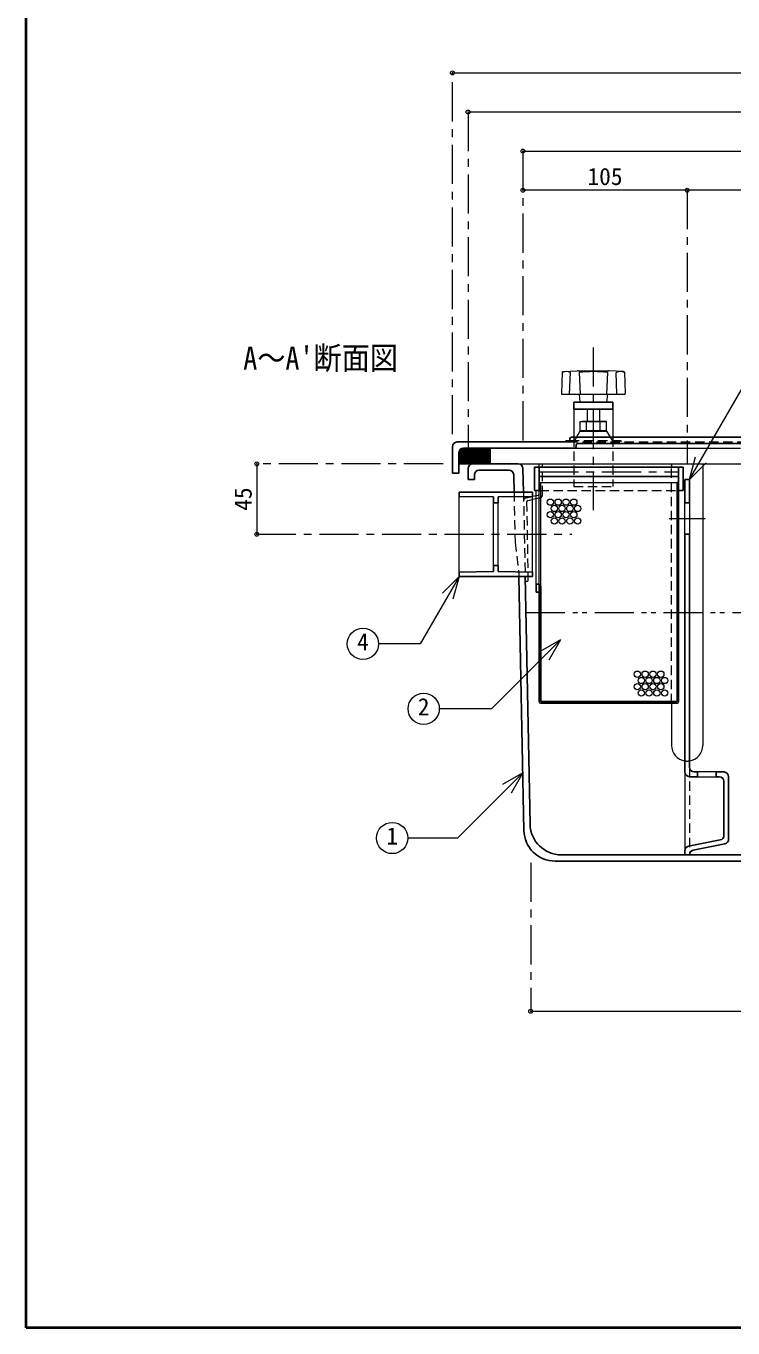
# Model space of a CAD drawing. Units: millimetres at full size, sheet at 1:5. Extents: x -1040 to 985, y -707 to 698.
# Drawn here: x -1040 to -588, y -707 to 125 of the extents above; entities that cross this region are included whole.
import ezdxf
from ezdxf.enums import TextEntityAlignment as Align

# ---------------------------------------------------------------- set-up
doc = ezdxf.new("R2010")
doc.units = ezdxf.units.MM
doc.header["$LTSCALE"] = 5
doc.header["$PDMODE"] = 32
doc.header["$PDSIZE"] = 2.5
for name, pattern in [('CHAIN1', [8, 5, -1, 1, -1]), ('DASHED1', [1.8, 1.2, -0.6]), ('DOUBLE_CHAIN1', [8.8, 5, -1, 0.6, -0.6, 0.6, -1])]:
    doc.linetypes.add(name, pattern=pattern)
doc.layers.add('0-0____1', color=7, linetype='Continuous', lineweight=18)
doc.styles.add('ＭＳ ゴシック', font='')
doc.styles.get('ＭＳ ゴシック').set_extended_font_data('MS Gothic')

msp = doc.modelspace()

# ---------------------------------------------------------------- linework, layer by layer
at = {"layer": '0-0____1', "color": 1, "lineweight": 40}
for p, q in [((-1039.973, -707.491), (-1039.973, 697.509)), ((985.027, -707.491), (-1039.973, -707.491))]:
    msp.add_line(p, q, dxfattribs=at)
at = {"layer": '0-0____1', "color": 4, "linetype": 'CHAIN1', "lineweight": 9}
for p, q in [((-767.473, -135.991), (-767.473, 95.009)), ((-757.473, 70.009), (-757.473, -144.991)), ((-722.473, 45.009), (-722.473, -144.991)), ((-617.473, 20.009), (-617.473, -154.991)), ((-677.473, -80.491), (-677.473, -184.491)), ((-773.473, -154.991), (-892.473, -154.991)), ((-711.972, -159.991), (-622.972, -159.991)), ((-628.973, -189.991), (-605.973, -189.991)), ((-892.473, -199.991), (-691.272, -199.991)), ((-717.473, -409.991), (-717.473, -504.991))]:
    msp.add_line(p, q, dxfattribs=at)
at = {"layer": '0-0____1', "color": 4, "lineweight": 9}
for p, q in [((-767.473, 95.009), (-277.473, 95.009)), ((-287.473, 70.009), (-757.473, 70.009)), ((-722.473, 45.009), (-322.473, 45.009)), ((-617.473, 20.009), (-722.473, 20.009)), ((-427.473, 20.009), (-617.473, 20.009)), ((-689.973, -119.991), (-689.973, -137.991)), ((-681.473, -119.991), (-681.473, -127.591)), ((-673.473, -119.991), (-673.473, -127.591)), ((-664.973, -119.991), (-664.973, -137.991)), ((-685.873, -133.591), (-685.873, -127.991)), ((-685.873, -127.991), (-669.073, -127.991)), ((-684.673, -127.591), (-670.273, -127.591)), ((-681.873, -133.591), (-681.873, -127.991)), ((-673.073, -127.991), (-670.273, -127.591)), ((-673.073, -133.591), (-673.073, -127.991)), ((-669.073, -127.991), (-670.273, -127.591)), ((-669.073, -133.591), (-669.073, -127.991)), ((-685.973, -133.991), (-688.306, -137.991)), ((-685.973, -133.991), (-668.973, -133.991)), ((-685.873, -133.591), (-669.073, -133.591)), ((-673.073, -133.591), (-670.273, -133.991)), ((-669.073, -133.591), (-670.273, -133.991)), ((-668.973, -133.991), (-666.64, -137.991)), ((-763.473, -154.654), (-753.81, -144.991)), ((-763.473, -153.947), (-754.517, -144.991)), ((-763.473, -153.24), (-755.225, -144.991)), ((-763.473, -152.533), (-755.932, -144.991)), ((-763.473, -151.826), (-756.639, -144.991)), ((-763.473, -151.119), (-757.346, -144.991)), ((-763.473, -150.411), (-758.053, -144.991)), ((-763.473, -149.704), (-758.76, -144.991)), ((-763.473, -148.997), (-759.467, -144.991)), ((-763.473, -148.29), (-760.174, -144.991)), ((-763.44, -147.55), (-760.914, -145.024)), ((-763.103, -154.991), (-753.103, -144.991)), ((-763.046, -146.449), (-762.015, -145.418)), ((-762.396, -154.991), (-752.396, -144.991)), ((-761.689, -154.991), (-751.689, -144.991)), ((-760.982, -154.991), (-750.982, -144.991)), ((-760.275, -154.991), (-750.275, -144.991)), ((-759.568, -154.991), (-749.568, -144.991)), ((-758.861, -154.991), (-748.861, -144.991)), ((-758.153, -154.991), (-748.153, -144.991)), ((-757.446, -154.991), (-747.446, -144.991)), ((-756.739, -154.991), (-746.739, -144.991)), ((-756.032, -154.991), (-746.032, -144.991)), ((-755.325, -154.991), (-745.325, -144.991)), ((-754.618, -154.991), (-744.618, -144.991)), ((-753.911, -154.991), (-743.911, -144.991)), ((-753.204, -154.991), (-743.473, -145.261)), ((-752.497, -154.991), (-743.473, -145.968)), ((-751.79, -154.991), (-743.473, -146.675)), ((-751.082, -154.991), (-743.473, -147.382)), ((-750.375, -154.991), (-743.473, -148.089)), ((-749.668, -154.991), (-743.473, -148.796)), ((-748.961, -154.991), (-743.473, -149.503)), ((-892.473, -154.991), (-892.473, -199.991)), ((-748.254, -154.991), (-743.473, -150.21)), ((-747.547, -154.991), (-743.473, -150.918)), ((-746.84, -154.991), (-743.473, -151.625)), ((-746.133, -154.991), (-743.473, -152.332)), ((-745.426, -154.991), (-743.473, -153.039)), ((-744.718, -154.991), (-743.473, -153.746)), ((-744.011, -154.991), (-743.473, -154.453)), ((-725.414, -154.991), (-711.972, -154.991)), ((-709.972, -154.991), (-319.532, -154.991)), ((-627.473, -154.991), (-627.473, -156.991)), ((-607.473, -154.991), (-607.473, -334.991)), ((-710.972, -166.991), (-623.972, -166.991)), ((-627.473, -307.991), (-627.473, -334.991)), ((-618.973, -351.991), (-618.973, -402.451)), ((-717.473, -504.991), (-327.473, -504.991))]:
    msp.add_line(p, q, dxfattribs=at)
at = {"layer": '0-0____1'}
for p, q in [((-615.973, -164.991), (-573.004, -90.567)), ((-697.34, -96.426), (-697.824, -109.974)), ((-696.865, -95.944), (-687.714, -95.503)), ((-692.596, -110.491), (-692.096, -96.491)), ((-687.232, -95.491), (-667.714, -95.491)), ((-686.462, -96.491), (-685.962, -110.491)), ((-668.484, -96.491), (-668.984, -110.491)), ((-658.081, -95.944), (-667.232, -95.503)), ((-662.35, -110.491), (-662.85, -96.491)), ((-657.606, -96.426), (-657.122, -109.974)), ((-697.325, -110.491), (-657.621, -110.491)), ((-686.473, -110.491), (-685.973, -115.491)), ((-668.473, -110.491), (-668.973, -115.491)), ((-694.973, -139.991), (-694.973, -140.991)), ((-694.973, -139.991), (-692.473, -139.991)), ((-689.473, -144.991), (-583.499, -144.991)), ((-711.972, -154.991), (-709.972, -154.991)), ((-711.972, -156.991), (-711.972, -154.991)), ((-709.972, -156.991), (-709.972, -154.991)), ((-615.973, -164.991), (-612.091, -150.502)), ((-615.973, -164.991), (-605.366, -154.385)), ((-713.972, -231.991), (-713.972, -171.991)), ((-711.972, -166.991), (-710.972, -166.991)), ((-711.972, -231.991), (-711.972, -171.991)), ((-710.972, -232.991), (-710.972, -166.991)), ((-763.272, -224.141), (-763.272, -175.841)), ((-741.272, -219.991), (-741.272, -179.991)), ((-738.272, -219.991), (-738.272, -179.991)), ((-712.775, -175.119), (-716.272, -175.821)), ((-716.272, -224.141), (-716.272, -175.841)), ((-711.972, -176.998), (-716.272, -177.861)), ((-618.973, -199.991), (-618.973, -179.991)), ((-615.973, -179.991), (-615.973, -199.991)), ((-763.272, -226.991), (-773.878, -237.598)), ((-763.272, -226.991), (-767.154, -241.48)), ((-720.973, -229.991), (-719.223, -229.991)), ((-719.273, -226.991), (-719.223, -229.991)), ((-698.472, -267.491), (-711.462, -274.991)), ((-698.472, -267.491), (-705.972, -280.482)), ((-722.524, -352.491), (-735.514, -359.991)), ((-722.524, -352.491), (-730.024, -365.482)), ((-598.973, -351.991), (-610.973, -351.991)), ((-610.973, -354.991), (-598.973, -354.991))]:
    msp.add_line(p, q, dxfattribs=at)
at = {"layer": '0-0____1', "color": 5, "lineweight": 25}
for p, q in [((-689.973, -115.491), (-689.973, -119.991)), ((-689.973, -115.491), (-664.973, -115.491)), ((-664.973, -115.491), (-664.973, -119.991)), ((-689.973, -119.991), (-664.973, -119.991)), ((-764.473, -140.991), (-693.473, -140.991)), ((-692.473, -138.991), (-692.473, -139.991)), ((-691.473, -137.991), (-581.973, -137.991)), ((-767.473, -143.991), (-767.473, -160.991)), ((-763.473, -147.991), (-763.473, -160.991)), ((-760.473, -144.991), (-689.473, -144.991)), ((-743.473, -144.991), (-743.473, -154.991)), ((-688.473, -142.991), (-688.473, -143.991)), ((-687.473, -141.991), (-581.723, -141.991)), ((-725.414, -154.991), (-763.473, -154.991)), ((-757.473, -157.991), (-757.473, -164.991)), ((-722.414, -157.931), (-722.113, -172.991)), ((-714.972, -156.991), (-714.972, -171.991)), ((-714.972, -156.991), (-619.972, -156.991)), ((-711.972, -171.991), (-711.972, -156.991)), ((-622.972, -306.991), (-622.972, -156.991)), ((-619.972, -156.991), (-619.972, -171.991)), ((-767.473, -160.991), (-763.473, -160.991)), ((-753.473, -164.991), (-757.473, -164.991)), ((-753.473, -161.991), (-753.473, -164.991)), ((-731.335, -158.991), (-750.473, -158.991)), ((-728.335, -161.931), (-728.114, -172.991)), ((-711.972, -162.991), (-622.972, -162.991)), ((-618.973, -164.991), (-615.973, -164.991)), ((-618.973, -179.991), (-618.973, -164.991)), ((-615.973, -179.991), (-615.973, -164.991)), ((-763.272, -172.991), (-716.272, -172.991)), ((-763.272, -175.841), (-763.272, -172.991)), ((-716.272, -175.841), (-716.272, -172.991)), ((-714.972, -171.991), (-711.972, -171.991)), ((-623.972, -166.991), (-622.972, -166.991)), ((-623.972, -306.491), (-623.972, -166.991)), ((-622.972, -171.991), (-619.972, -171.991)), ((-741.272, -176.091), (-763.272, -175.841)), ((-741.272, -176.091), (-741.272, -179.991)), ((-741.272, -179.991), (-738.272, -179.991)), ((-716.272, -175.841), (-738.272, -176.091)), ((-738.272, -176.091), (-738.272, -179.991)), ((-618.973, -179.991), (-615.973, -179.991)), ((-618.973, -351.991), (-618.973, -199.991)), ((-618.973, -199.991), (-615.973, -199.991)), ((-615.973, -348.991), (-615.973, -199.991)), ((-741.272, -223.891), (-763.272, -224.141)), ((-763.272, -226.991), (-763.272, -224.141)), ((-741.272, -219.991), (-738.272, -219.991)), ((-741.272, -219.991), (-741.272, -223.891)), ((-738.272, -219.991), (-738.272, -223.891)), ((-763.272, -226.991), (-716.272, -226.991)), ((-725.034, -226.991), (-721.786, -389.391)), ((-717.865, -385.391), (-721.033, -226.991)), ((-713.972, -236.991), (-713.972, -231.991)), ((-713.972, -231.991), (-711.972, -231.991)), ((-711.972, -306.991), (-711.972, -231.991)), ((-711.972, -232.991), (-710.972, -232.991)), ((-710.972, -306.491), (-710.972, -232.991)), ((-713.972, -236.991), (-711.972, -236.991)), ((-623.972, -307.991), (-710.972, -307.991)), ((-624.472, -306.991), (-710.472, -306.991)), ((-615.973, -354.991), (-610.973, -354.991)), ((-612.973, -351.991), (-610.973, -351.991)), ((-610.973, -351.991), (-610.973, -354.991)), ((-593.973, -351.991), (-598.973, -351.991)), ((-598.973, -351.991), (-598.973, -354.991)), ((-596.973, -354.991), (-598.973, -354.991)), ((-590.973, -394.991), (-590.973, -354.991)), ((-593.973, -392.532), (-593.973, -357.991)), ((-616.561, -399.509), (-596.385, -395.474)), ((-613.561, -401.968), (-593.385, -397.933)), ((-347.077, -404.991), (-697.869, -404.991)), ((-618.973, -402.451), (-618.973, -404.991)), ((-615.973, -404.91), (-615.973, -404.991)), ((-343.156, -408.991), (-701.79, -408.991))]:
    msp.add_line(p, q, dxfattribs=at)
at = {"layer": '0-0____1', "linetype": 'DASHED1'}
msp.add_line((-693.473, -140.991), (-581.973, -140.991), dxfattribs=at)
at = {"layer": '0-0____1', "color": 4, "linetype": 'DASHED1', "lineweight": 9}
for p, q in [((-688.306, -137.991), (-689.473, -139.991)), ((-666.64, -137.991), (-665.473, -139.991)), ((-664.973, -137.991), (-664.973, -169.491)), ((-709.972, -174.958), (-709.972, -156.991)), ((-627.473, -307.991), (-627.473, -156.991)), ((-728.114, -172.991), (-727.474, -204.991)), ((-722.113, -172.991), (-721.033, -226.991)), ((-711.972, -171.991), (-622.972, -171.991)), ((-720.394, -176.648), (-716.272, -175.821)), ((-720.065, -179.458), (-719.273, -226.991)), ((-719.262, -178.461), (-716.272, -177.861)), ((-711.578, -176.919), (-711.972, -176.998)), ((-615.973, -348.991), (-615.973, -404.91))]:
    msp.add_line(p, q, dxfattribs=at)
at = {"layer": '0-0____1', "color": 4, "linetype": 'DOUBLE_CHAIN1', "lineweight": 9}
msp.add_line((-720.573, -249.991), (-423.381, -249.991), dxfattribs=at)
at = {"layer": '0-0____1', "color": 4, "lineweight": 9}
for points in [[(-685.873, -127.991), (-684.673, -127.591), (-681.873, -127.991)], [(-681.873, -127.991), (-677.473, -127.591), (-673.073, -127.991)], [(-685.873, -133.591), (-684.673, -133.991), (-681.873, -133.591), (-677.473, -133.991), (-673.073, -133.591)]]:
    msp.add_lwpolyline(points, dxfattribs=at)
at = {"layer": '0-0____1', "color": 4, "linetype": 'DASHED1', "lineweight": 9}
for points in [[(-692.473, -139.991), (-659.973, -139.991), (-659.973, -140.991)], [(-689.973, -137.991), (-689.973, -169.491), (-664.973, -169.491)], [(-727.474, -204.991), (-725.074, -224.991), (-725.034, -226.991)]]:
    msp.add_lwpolyline(points, dxfattribs=at)
at = {"layer": '0-0____1', "color": 5, "lineweight": 25}
msp.add_lwpolyline([(-716.272, -226.991), (-716.272, -224.141), (-738.272, -223.891)], dxfattribs=at)
at = {"layer": '0-0____1'}
for points in [[(-763.272, -226.991), (-788.153, -270.088), (-814.676, -270.088)], [(-698.472, -267.491), (-742.545, -311.565), (-775.867, -311.565)], [(-722.524, -352.491), (-764.251, -394.219), (-795.983, -394.219)]]:
    msp.add_lwpolyline(points, dxfattribs=at)
at = {"layer": '0-0____1', "color": 4, "lineweight": 9}
for centre in [(-704.932, -179.49), (-702.432, -183.49), (-699.932, -179.49), (-697.432, -183.49), (-694.932, -179.49), (-692.432, -183.49), (-689.932, -179.49), (-687.432, -183.49), (-704.932, -187.49), (-702.432, -191.49), (-699.932, -187.49), (-697.432, -191.49), (-694.932, -187.49), (-692.432, -191.49), (-689.932, -187.49), (-687.432, -191.49), (-649.335, -289.47), (-644.335, -289.47), (-639.335, -289.47), (-634.335, -289.47), (-649.335, -297.47), (-646.835, -293.47), (-646.835, -301.47), (-644.335, -297.47), (-641.835, -293.47), (-641.835, -301.47), (-639.335, -297.47), (-636.835, -293.47), (-636.835, -301.47), (-634.335, -297.47), (-631.835, -293.47), (-631.835, -301.47)]:
    msp.add_circle(centre, 2, dxfattribs=at)
at = {"layer": '0-0____1'}
for centre in [(-824.676, -270.088), (-785.867, -311.565), (-805.983, -394.219)]:
    msp.add_circle(centre, 10, dxfattribs=at)
for centre, radius, start, end in [((-694.719, -103.123), 7.131, 68.41681, 111.58319), ((-696.841, -96.444), 0.5, 92.76051, 177.95459), ((-687.232, -105.491), 10, 90, 92.76051), ((-677.473, -177.047), 81.055, 83.6327, 96.3673), ((-667.714, -105.491), 10, 87.23949, 90), ((-660.227, -103.123), 7.131, 68.41681, 111.58319), ((-658.105, -96.444), 0.5, 2.04541, 87.23949), ((-697.325, -109.991), 0.5, 177.95459, 270), ((-657.621, -109.991), 0.5, 270, 2.04541), ((-712.972, -174.139), 1, 281.34524, 0)]:
    msp.add_arc(centre, radius, start, end, dxfattribs=at)
at = {"layer": '0-0____1', "color": 5, "lineweight": 25}
for centre, radius, start, end in [((-764.473, -143.991), 3, 90, 180), ((-693.473, -139.991), 1, 270, 0), ((-691.473, -138.991), 1, 90, 180), ((-760.473, -147.991), 3, 90, 180), ((-689.473, -143.991), 1, 270, 0), ((-687.473, -142.991), 1, 90, 180), ((-754.473, -157.991), 3, 90, 180), ((-725.414, -157.991), 3, 1.14576, 90), ((-750.473, -161.991), 3, 90, 180), ((-731.335, -161.991), 3, 1.14576, 90), ((-710.972, -306.991), 1, 180, 270), ((-710.472, -306.491), 0.5, 180, 270), ((-624.472, -306.491), 0.5, 270, 0), ((-623.972, -306.991), 1, 270, 0), ((-612.973, -348.991), 3, 180, 270), ((-615.973, -351.991), 3, 180, 270), ((-596.973, -357.991), 3, 0, 90), ((-593.973, -354.991), 3, 0, 90), ((-701.79, -388.991), 20, 181.14576, 270), ((-697.869, -384.991), 20, 181.14576, 270), ((-615.973, -402.451), 3, 101.30993, 180), ((-596.973, -392.532), 3, 281.30993, 0), ((-593.973, -394.991), 3, 281.30993, 0), ((-612.973, -404.91), 3, 101.30993, 180)]:
    msp.add_arc(centre, radius, start, end, dxfattribs=at)
at = {"layer": '0-0____1', "color": 4, "linetype": 'DASHED1', "lineweight": 9}
for centre, radius, start, end in [((-720, -178.609), 2, 101.34524, 181.14576), ((-719.065, -179.441), 1, 101.34524, 180.95484), ((-711.972, -174.958), 2, 281.34524, 0), ((-617.473, -334.991), 10, 261.37307, 278.62693)]:
    msp.add_arc(centre, radius, start, end, dxfattribs=at)
at = {"layer": '0-0____1', "color": 4, "lineweight": 9}
for start, end in [(180, 261.37307), (278.62693, 0)]:
    msp.add_arc((-617.473, -334.991), 10, start, end, dxfattribs=at)
at = {"layer": '0-0____1', "color": 1}
for p in [(-767.473, 95.009), (-757.473, 70.009), (-722.473, 45.009), (-722.473, 20.009), (-617.473, 20.009), (-892.473, -154.991), (-892.473, -199.991), (-717.473, -504.991)]:
    msp.add_point(p, dxfattribs=at)

# ---------------------------------------------------------------- texts
at = {"layer": '0-0____1', "style": 'ＭＳ ゴシック'}
for s, p in [('105', (-681.223, 20.009)), ('4', (-828.426, -277.588)), ('2', (-789.617, -319.065)), ('1', (-809.733, -401.719))]:
    msp.add_text(s, height=11, dxfattribs=at).set_placement(p, align=Align.BOTTOM_LEFT)
at = {"layer": '0-0____1', "style": 'ＭＳ ゴシック', "width": 0.9}
msp.add_text("A～A'断面図", height=14.66, dxfattribs=at).set_placement((-901.177, -99.043), align=Align.BOTTOM_LEFT)
at = {"layer": '0-0____1', "style": 'ＭＳ ゴシック'}
msp.add_text('45', height=11, rotation=90, dxfattribs=at).set_placement((-892.473, -184.991), align=Align.BOTTOM_LEFT)

doc.saveas('drawing.dxf')
